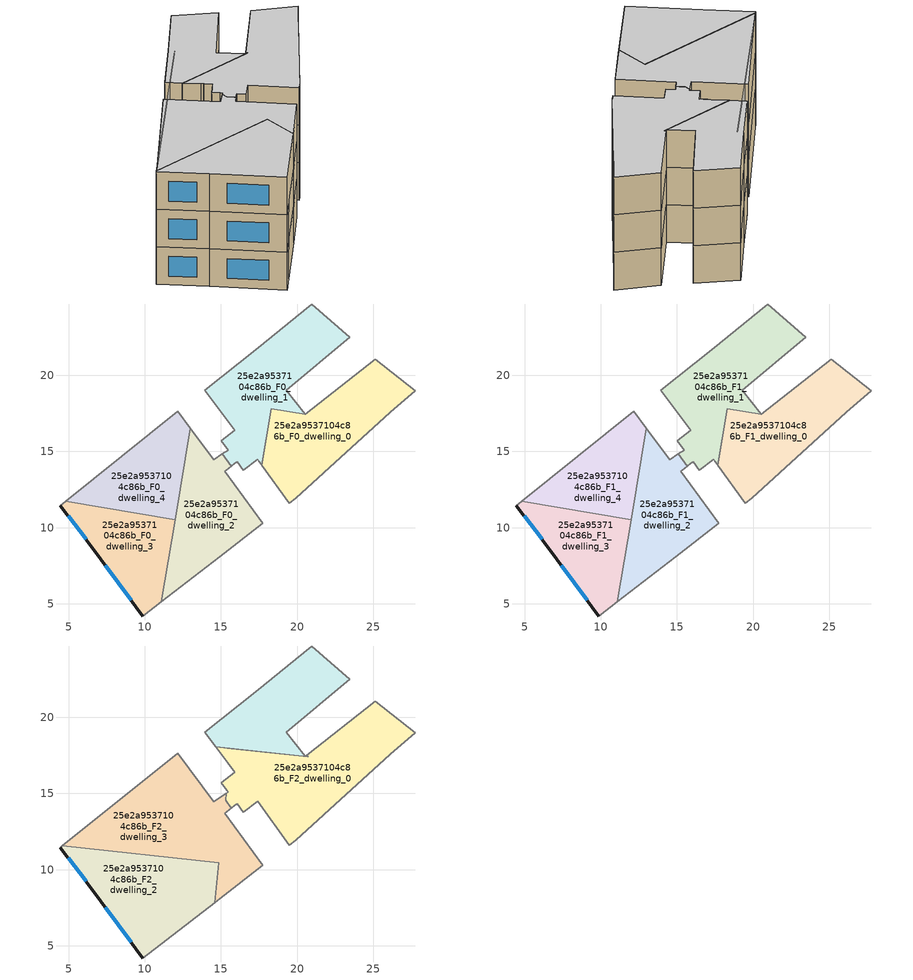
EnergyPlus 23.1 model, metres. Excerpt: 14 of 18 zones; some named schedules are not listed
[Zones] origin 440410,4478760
25e2a9537104c86b_F0_dwelling_0
 floor ground (EU_floor_Construction): 27.74,18.99 26.12,17.56 21.74,13.59 19.89,11.93 19.48,11.61 17.67,14.1 18.29,17.8 20.51,17.43 25.11,21.04 z0
 wall adiabatic (EU_wall_Construction): 18.29,17.8 17.67,14.1 19.48,11.61 19.89,11.93 21.74,13.59 26.12,17.56 27.74,18.99 25.11,21.04 20.51,17.43 z0:3
 wall to 25e2a9537104c86b_F0_dwelling_1 (EU_wall_Construction): 20.51,17.43 18.29,17.8 z0:3
25e2a9537104c86b_F0_dwelling_1
 floor ground (EU_floor_Construction): 23.45,22.49 19.27,19.01 20.51,17.43 18.29,17.8 17.68,14.12 17.67,14.1 17.67,14.11 17.49,14.36 17.4,14.48 16.46,13.77 16.05,14.33 15.91,14.22 15.68,14.04 15.09,14.84 15.47,15.09 15.03,15.7 15.9,16.4 13.92,19.02 17.28,21.68 20.96,24.67 z0
 wall adiabatic (EU_wall_Construction): 15.68,14.04 15.91,14.22 16.05,14.33 16.46,13.77 17.4,14.48 17.49,14.36 17.67,14.11 17.67,14.1 17.68,14.12 18.29,17.8 / 20.51,17.43 19.27,19.01 23.45,22.49 20.96,24.67 17.28,21.68 13.92,19.02 15.9,16.4 15.03,15.7 15.47,15.09 15.09,14.84 z0:3
 wall to 25e2a9537104c86b_F0_dwelling_2 (EU_wall_Construction): 15.09,14.84 15.68,14.04 z0:3
25e2a9537104c86b_F0_dwelling_2
 floor ground (EU_floor_Construction): 15.09,14.84 15.68,14.04 15.35,13.78 15.24,13.68 17.75,10.28 14.92,8.09 11.09,5.15 12.99,16.51 14.52,14.44 z0
 wall adiabatic (EU_wall_Construction): 15.09,14.84 14.52,14.44 12.99,16.51 / 11.09,5.15 14.92,8.09 17.75,10.28 15.24,13.68 15.35,13.78 15.68,14.04 z0:3
 wall to 25e2a9537104c86b_F0_dwelling_4 (EU_wall_Construction): 12.99,16.51 11.99,10.52 z0:3
 wall to 25e2a9537104c86b_F0_dwelling_3 (EU_wall_Construction): 11.99,10.52 11.09,5.15 z0:3
25e2a9537104c86b_F0_dwelling_3
 floor ground (EU_floor_Construction): 11.99,10.52 11.09,5.15 9.86,4.2 6.66,8.56 4.46,11.45 4.8,11.73 z0
 wall outside (EU_wall_Construction): 4.46,11.45 6.66,8.56 9.86,4.2 z0:3
 wall adiabatic (EU_wall_Construction): 9.86,4.2 11.09,5.15 / 4.8,11.73 4.46,11.45 z0:3
 wall to 25e2a9537104c86b_F0_dwelling_4 (EU_wall_Construction): 11.99,10.52 4.8,11.73 z0:3
 window (EU_Window_Construction): 7.41,7.54 9.11,5.22 / 4.97,10.77 6.15,9.23 z0.7:2.3
25e2a9537104c86b_F0_dwelling_4
 floor ground (EU_floor_Construction): 12.16,17.63 12.99,16.51 11.99,10.52 4.8,11.73 z0
 wall adiabatic (EU_wall_Construction): 12.99,16.51 12.16,17.63 4.8,11.73 z0:3
25e2a9537104c86b_F1_dwelling_0
 floor to 25e2a9537104c86b_F0_dwelling_0 (EU_floor_Construction): 27.74,18.99 26.12,17.56 21.74,13.59 19.89,11.93 19.48,11.61 17.67,14.1 18.29,17.8 20.51,17.43 25.11,21.04 z3
 wall adiabatic (EU_wall_Construction): 18.29,17.8 17.67,14.1 19.48,11.61 19.89,11.93 21.74,13.59 26.12,17.56 27.74,18.99 25.11,21.04 20.51,17.43 z3:6
 wall to 25e2a9537104c86b_F1_dwelling_1 (EU_wall_Construction): 20.51,17.43 18.29,17.8 z3:6
25e2a9537104c86b_F1_dwelling_1
 floor to 25e2a9537104c86b_F0_dwelling_1 (EU_floor_Construction): 23.45,22.49 19.27,19.01 20.51,17.43 18.29,17.8 17.68,14.12 17.67,14.1 17.67,14.11 17.49,14.36 17.4,14.48 16.46,13.77 16.05,14.33 15.91,14.22 15.68,14.04 15.09,14.84 15.47,15.09 15.03,15.7 15.9,16.4 13.92,19.02 17.28,21.68 20.96,24.67 z3
 wall adiabatic (EU_wall_Construction): 15.68,14.04 15.91,14.22 16.05,14.33 16.46,13.77 17.4,14.48 17.49,14.36 17.67,14.11 17.67,14.1 17.68,14.12 18.29,17.8 / 20.51,17.43 19.27,19.01 23.45,22.49 20.96,24.67 17.28,21.68 13.92,19.02 15.9,16.4 15.03,15.7 15.47,15.09 15.09,14.84 z3:6
 wall to 25e2a9537104c86b_F1_dwelling_2 (EU_wall_Construction): 15.09,14.84 15.68,14.04 z3:6
25e2a9537104c86b_F1_dwelling_2
 floor to 25e2a9537104c86b_F0_dwelling_2 (EU_floor_Construction): 15.09,14.84 15.68,14.04 15.35,13.78 15.24,13.68 17.75,10.28 14.92,8.09 11.09,5.15 12.99,16.51 14.52,14.44 z3
 wall adiabatic (EU_wall_Construction): 15.09,14.84 14.52,14.44 12.99,16.51 / 11.09,5.15 14.92,8.09 17.75,10.28 15.24,13.68 15.35,13.78 15.68,14.04 z3:6
 wall to 25e2a9537104c86b_F1_dwelling_4 (EU_wall_Construction): 12.99,16.51 11.99,10.52 z3:6
 wall to 25e2a9537104c86b_F1_dwelling_3 (EU_wall_Construction): 11.99,10.52 11.09,5.15 z3:6
25e2a9537104c86b_F1_dwelling_3
 floor to 25e2a9537104c86b_F0_dwelling_3 (EU_floor_Construction): 11.99,10.52 11.09,5.15 9.86,4.2 6.66,8.56 4.46,11.45 4.8,11.73 z3
 wall outside (EU_wall_Construction): 4.46,11.45 6.66,8.56 9.86,4.2 z3:6
 wall adiabatic (EU_wall_Construction): 9.86,4.2 11.09,5.15 / 4.8,11.73 4.46,11.45 z3:6
 wall to 25e2a9537104c86b_F1_dwelling_4 (EU_wall_Construction): 11.99,10.52 4.8,11.73 z3:6
 window (EU_Window_Construction): 7.41,7.54 9.11,5.22 / 4.97,10.77 6.15,9.23 z3.7:5.3
25e2a9537104c86b_F1_dwelling_4
 floor to 25e2a9537104c86b_F0_dwelling_4 (EU_floor_Construction): 12.16,17.63 12.99,16.51 11.99,10.52 4.8,11.73 z3
 wall adiabatic (EU_wall_Construction): 12.99,16.51 12.16,17.63 4.8,11.73 z3:6
25e2a9537104c86b_F2_dwelling_0
 floor to 25e2a9537104c86b_F1_dwelling_0 (EU_floor_Construction): 27.74,18.99 26.12,17.56 21.74,13.59 19.89,11.93 19.48,11.61 17.68,14.1 18.27,17.66 20.72,17.4 20.63,17.52 25.11,21.04 z6
 floor to 25e2a9537104c86b_F1_dwelling_1 (EU_floor_Construction): 18.27,17.66 17.68,14.1 17.4,14.48 16.46,13.77 16.05,14.33 15.91,14.22 15.68,14.04 15.37,14.46 15.3,14.56 15.35,15 15.35,15.01 15.47,15.09 15.03,15.7 15.9,16.4 15.54,16.88 15.52,16.9 15.51,16.92 14.66,18.05 z6
 wall adiabatic (EU_wall_Construction): 20.72,17.4 14.66,18.05 15.43,17.02 15.52,16.9 15.55,16.87 15.9,16.4 15.03,15.7 15.37,15.22 15.47,15.09 15.35,15.01 15.35,15 15.3,14.56 / 15.68,14.03 15.91,14.22 16.05,14.33 16.46,13.77 17.4,14.48 19.48,11.61 19.89,11.93 21.74,13.59 26.12,17.56 27.74,18.99 25.11,21.04 20.63,17.52 z6:9
 wall to 25e2a9537104c86b_F2_dwelling_1 (EU_wall_Construction): 20.63,17.52 20.72,17.4 z6:9
 wall to 25e2a9537104c86b_F2_dwelling_3 (EU_wall_Construction): 15.3,14.56 15.68,14.03 z6:9
 ceiling to 25e2a9537104c86b_F3_dwelling_0 (EU_floor_Construction): 26.12,17.56 27.74,18.99 25.11,21.04 20.63,17.52 20.72,17.4 14.66,18.05 15.43,17.02 15.52,16.9 15.55,16.87 15.9,16.4 15.03,15.7 15.37,15.22 15.47,15.09 15.35,15.01 15.35,15 15.3,14.56 15.68,14.03 15.91,14.22 16.05,14.33 16.46,13.77 17.4,14.48 19.48,11.61 19.89,11.93 21.74,13.59 z9
25e2a9537104c86b_F2_dwelling_1
 floor to 25e2a9537104c86b_F1_dwelling_1 (EU_floor_Construction): 23.45,22.49 19.27,19.01 20.51,17.43 18.29,17.8 18.27,17.66 15.67,17.94 14.65,18.05 13.92,19.02 17.28,21.68 20.96,24.67 z6
 floor to 25e2a9537104c86b_F1_dwelling_0 (EU_floor_Construction): 20.63,17.52 20.72,17.4 18.27,17.66 18.29,17.8 20.51,17.43 z6
 wall adiabatic (EU_wall_Construction): 20.51,17.43 19.27,19.01 23.45,22.49 20.96,24.67 17.28,21.68 13.92,19.02 14.65,18.05 15.66,17.94 / 20.51,17.43 20.63,17.52 / 15.67,17.94 20.72,17.4 z6:9
 ceiling to 25e2a9537104c86b_F3_dwelling_1 (EU_floor_Construction): 20.72,17.4 20.63,17.52 20.51,17.43 19.27,19.01 23.45,22.49 20.96,24.67 17.28,21.68 13.92,19.02 14.65,18.05 15.66,17.94 z9
25e2a9537104c86b_F2_dwelling_2
 floor to 25e2a9537104c86b_F1_dwelling_3 (EU_floor_Construction): 11.99,10.52 11.09,5.15 9.86,4.2 6.66,8.56 4.46,11.45 4.6,11.56 7.9,11.21 z6
 floor to 25e2a9537104c86b_F1_dwelling_2 (EU_floor_Construction): 14.86,10.46 14.58,7.83 11.09,5.15 12.03,10.77 z6
 floor to 25e2a9537104c86b_F1_dwelling_4 (EU_floor_Construction): 12.03,10.77 11.99,10.52 7.9,11.21 z6
 wall outside (EU_wall_Construction): 4.46,11.45 6.66,8.56 9.86,4.2 z6:9
 wall adiabatic (EU_wall_Construction): 9.86,4.2 14.58,7.83 / 4.6,11.56 4.46,11.45 z6:9
 wall to 25e2a9537104c86b_F2_dwelling_3 (EU_wall_Construction): 14.58,7.83 14.86,10.46 4.6,11.56 z6:9
 window (EU_Window_Construction): 7.41,7.54 9.11,5.22 / 4.97,10.77 6.15,9.23 z6.7:8.3
 ceiling to 25e2a9537104c86b_F3_dwelling_2 (EU_floor_Construction): 14.58,7.83 14.86,10.46 4.6,11.56 4.46,11.45 6.66,8.56 9.86,4.2 z9
25e2a9537104c86b_F2_dwelling_3
 floor to 25e2a9537104c86b_F1_dwelling_2 (EU_floor_Construction): 15.09,14.84 15.37,14.46 15.68,14.03 15.64,14 15.59,13.96 15.35,13.78 15.24,13.68 17.75,10.28 14.92,8.09 14.58,7.83 14.86,10.46 12.03,10.77 12.99,16.51 14.52,14.44 z6
 floor to 25e2a9537104c86b_F1_dwelling_4 (EU_floor_Construction): 12.16,17.63 12.99,16.51 12.03,10.77 7.9,11.21 4.8,11.73 z6
 floor to 25e2a9537104c86b_F1_dwelling_1 (EU_floor_Construction): 15.35,15.01 15.3,14.56 15.37,14.46 15.09,14.84 z6
 floor to 25e2a9537104c86b_F1_dwelling_3 (EU_floor_Construction): 7.9,11.21 4.6,11.56 4.8,11.73 z6
 wall adiabatic (EU_wall_Construction): 15.3,14.56 15.35,15.01 14.52,14.44 12.16,17.63 4.6,11.56 / 14.58,7.83 14.92,8.09 17.75,10.28 15.24,13.68 15.35,13.78 15.59,13.96 15.68,14.03 z6:9
 ceiling to 25e2a9537104c86b_F3_dwelling_3 (EU_floor_Construction): 17.75,10.28 15.24,13.68 15.35,13.78 15.59,13.96 15.68,14.03 15.3,14.56 15.35,15.01 14.52,14.44 12.16,17.63 4.6,11.56 14.86,10.46 14.58,7.83 14.92,8.09 z9
shading: 17.54,21.33 4.46,11.45 z0:9
[Building]
EU S2 Campaign: North Axis=0; Terrain=City; Solar Distribution=FullExterior
[Site:Location]
Madrid: Latitude=40.5; Longitude=-3.5; Time Zone=1; Elevation=609
[SizingPeriod:WeatherFileDays]
AnnualSizingPeriod: Begin Month=1; Begin Day of Month=1; End Month=12; End Day of Month=31; Day of Week for Start Day=Monday; Use Weather File Daylight Saving Period=No; Use Weather File Rain and Snow Indicators=No
[MATERIAL]
EU_InternalMass_Material: Roughness=MediumRough; Thickness=0.1; Conductivity=1; Density=1800; Specific Heat=900; Thermal Absorptance=0.9; Solar Absorptance=0.7; Visible Absorptance=0.7
[MATERIAL:NOMASS] Roughness=MediumRough; Thermal Absorptance=0.9; Solar Absorptance=0.7; Visible Absorptance=0.7
Name | Thermal Resistance
EU_wall_NoMass | 0.419739
EU_floor_NoMass | 0.608284
[WINDOWMATERIAL:SIMPLEGLAZINGSYSTEM]
EU_Window_SimpleGlazing: UFactor=4.8352; Solar Heat Gain Coefficient=0.85; Visible Transmittance=0.85
[CONSTRUCTION]
EU_wall_Construction: EU_wall_NoMass
EU_floor_Construction: EU_floor_NoMass
EU_InternalMass_Construction: EU_InternalMass_Material
EU_Window_Construction: EU_Window_SimpleGlazing
[ZONE] Type=1; Multiplier=1; Ceiling Height=autocalculate; Floor Area=autocalculate; Part of Total Floor Area=Yes
Name | Volume
25e2a9537104c86b_F0_dwelling_0; 25e2a9537104c86b_F1_dwelling_0 | 121.723
25e2a9537104c86b_F2_dwelling_0 | 150.433
25e2a9537104c86b_F0_dwelling_1; 25e2a9537104c86b_F1_dwelling_1 | 121.249
25e2a9537104c86b_F2_dwelling_1 | 92.3741
25e2a9537104c86b_F0_dwelling_2; 25e2a9537104c86b_F1_dwelling_2 | 101.194
25e2a9537104c86b_F2_dwelling_2 | 123.583
25e2a9537104c86b_F0_dwelling_3; 25e2a9537104c86b_F1_dwelling_3 | 86.0435
25e2a9537104c86b_F2_dwelling_3 | 149.844
25e2a9537104c86b_F0_dwelling_4; 25e2a9537104c86b_F1_dwelling_4 | 86.0369
[INTERNALMASS] Construction=EU_InternalMass_Construction
Name | Zone or ZoneList | Surface Area
25e2a9537104c86b_F0_dwelling_0_EU_InternalMass | 25e2a9537104c86b_F0_dwelling_0 | 40.5731
25e2a9537104c86b_F0_dwelling_1_EU_InternalMass | 25e2a9537104c86b_F0_dwelling_1 | 40.4164
25e2a9537104c86b_F0_dwelling_2_EU_InternalMass | 25e2a9537104c86b_F0_dwelling_2 | 33.7314
25e2a9537104c86b_F0_dwelling_3_EU_InternalMass | 25e2a9537104c86b_F0_dwelling_3 | 28.6813
25e2a9537104c86b_F0_dwelling_4_EU_InternalMass | 25e2a9537104c86b_F0_dwelling_4 | 28.6789
25e2a9537104c86b_F1_dwelling_0_EU_InternalMass | 25e2a9537104c86b_F1_dwelling_0 | 40.5731
25e2a9537104c86b_F1_dwelling_1_EU_InternalMass | 25e2a9537104c86b_F1_dwelling_1 | 40.4164
25e2a9537104c86b_F1_dwelling_2_EU_InternalMass | 25e2a9537104c86b_F1_dwelling_2 | 33.7314
25e2a9537104c86b_F1_dwelling_3_EU_InternalMass | 25e2a9537104c86b_F1_dwelling_3 | 28.6813
25e2a9537104c86b_F1_dwelling_4_EU_InternalMass | 25e2a9537104c86b_F1_dwelling_4 | 28.6789
25e2a9537104c86b_F2_dwelling_0_EU_InternalMass | 25e2a9537104c86b_F2_dwelling_0 | 50.1439
25e2a9537104c86b_F2_dwelling_1_EU_InternalMass | 25e2a9537104c86b_F2_dwelling_1 | 30.796
25e2a9537104c86b_F2_dwelling_2_EU_InternalMass | 25e2a9537104c86b_F2_dwelling_2 | 41.1945
25e2a9537104c86b_F2_dwelling_3_EU_InternalMass | 25e2a9537104c86b_F2_dwelling_3 | 49.9477
[OTHEREQUIPMENT] Fuel Type=Electricity; Design Level Calculation Method=Watts/Area; Power per Zone Floor Area=1; Fraction Latent=0; Fraction Radiant=0; Fraction Lost=0; Carbon Dioxide Generation Rate=0; EndUse Subcategory=EU_Step8_InternalGains
Name | Zone or ZoneList or Space or SpaceList | Schedule
EU_Step8_InternalGain_25e2a9537104c86b_F0_dwelling_0_f000 | 25e2a9537104c86b_F0_dwelling_0 | EU_Step8_GainSchedule_25e2a9537104c86b_F0_dwelling_0_f000
EU_Step8_InternalGain_25e2a9537104c86b_F0_dwelling_1_f000 | 25e2a9537104c86b_F0_dwelling_1 | EU_Step8_GainSchedule_25e2a9537104c86b_F0_dwelling_1_f000
EU_Step8_InternalGain_25e2a9537104c86b_F0_dwelling_2_f000 | 25e2a9537104c86b_F0_dwelling_2 | EU_Step8_GainSchedule_25e2a9537104c86b_F0_dwelling_2_f000
EU_Step8_InternalGain_25e2a9537104c86b_F0_dwelling_3_f000 | 25e2a9537104c86b_F0_dwelling_3 | EU_Step8_GainSchedule_25e2a9537104c86b_F0_dwelling_3_f000
EU_Step8_InternalGain_25e2a9537104c86b_F0_dwelling_4_f000 | 25e2a9537104c86b_F0_dwelling_4 | EU_Step8_GainSchedule_25e2a9537104c86b_F0_dwelling_4_f000
EU_Step8_InternalGain_25e2a9537104c86b_F1_dwelling_0_f000 | 25e2a9537104c86b_F1_dwelling_0 | EU_Step8_GainSchedule_25e2a9537104c86b_F1_dwelling_0_f000
EU_Step8_InternalGain_25e2a9537104c86b_F1_dwelling_1_f000 | 25e2a9537104c86b_F1_dwelling_1 | EU_Step8_GainSchedule_25e2a9537104c86b_F1_dwelling_1_f000
EU_Step8_InternalGain_25e2a9537104c86b_F1_dwelling_2_f000 | 25e2a9537104c86b_F1_dwelling_2 | EU_Step8_GainSchedule_25e2a9537104c86b_F1_dwelling_2_f000
EU_Step8_InternalGain_25e2a9537104c86b_F1_dwelling_3_f000 | 25e2a9537104c86b_F1_dwelling_3 | EU_Step8_GainSchedule_25e2a9537104c86b_F1_dwelling_3_f000
EU_Step8_InternalGain_25e2a9537104c86b_F1_dwelling_4_f000 | 25e2a9537104c86b_F1_dwelling_4 | EU_Step8_GainSchedule_25e2a9537104c86b_F1_dwelling_4_f000
EU_Step8_InternalGain_25e2a9537104c86b_F2_dwelling_0_f000 | 25e2a9537104c86b_F2_dwelling_0 | EU_Step8_GainSchedule_25e2a9537104c86b_F2_dwelling_0_f000
EU_Step8_InternalGain_25e2a9537104c86b_F2_dwelling_1_f000 | 25e2a9537104c86b_F2_dwelling_1 | EU_Step8_GainSchedule_25e2a9537104c86b_F2_dwelling_1_f000
EU_Step8_InternalGain_25e2a9537104c86b_F2_dwelling_2_f000 | 25e2a9537104c86b_F2_dwelling_2 | EU_Step8_GainSchedule_25e2a9537104c86b_F2_dwelling_2_f000
EU_Step8_InternalGain_25e2a9537104c86b_F2_dwelling_3_f000 | 25e2a9537104c86b_F2_dwelling_3 | EU_Step8_GainSchedule_25e2a9537104c86b_F2_dwelling_3_f000
[ZONEVENTILATION:DESIGNFLOWRATE] Schedule=EU_AlwaysOn; Design Flow Rate Calculation Method=AirChanges/Hour; Air Changes per Hour=0.703302; Ventilation Type=Natural; Fan Pressure Rise=0; Fan Total Efficiency=1; Constant Term Coefficient=1; Temperature Term Coefficient=0; Velocity Term Coefficient=0; Velocity Squared Term Coefficient=0; Minimum Indoor Temperature=-100; Maximum Indoor Temperature=100; Delta Temperature=-100; Minimum Outdoor Temperature=-100; Maximum Outdoor Temperature=100; Maximum Wind Speed=40
Name | Zone or ZoneList or Space or SpaceList
EU_ConstantAir_25e2a9537104c86b_F0_dwelling_0 | 25e2a9537104c86b_F0_dwelling_0
EU_ConstantAir_25e2a9537104c86b_F0_dwelling_1 | 25e2a9537104c86b_F0_dwelling_1
EU_ConstantAir_25e2a9537104c86b_F0_dwelling_2 | 25e2a9537104c86b_F0_dwelling_2
EU_ConstantAir_25e2a9537104c86b_F0_dwelling_3 | 25e2a9537104c86b_F0_dwelling_3
EU_ConstantAir_25e2a9537104c86b_F0_dwelling_4 | 25e2a9537104c86b_F0_dwelling_4
EU_ConstantAir_25e2a9537104c86b_F1_dwelling_0 | 25e2a9537104c86b_F1_dwelling_0
EU_ConstantAir_25e2a9537104c86b_F1_dwelling_1 | 25e2a9537104c86b_F1_dwelling_1
EU_ConstantAir_25e2a9537104c86b_F1_dwelling_2 | 25e2a9537104c86b_F1_dwelling_2
EU_ConstantAir_25e2a9537104c86b_F1_dwelling_3 | 25e2a9537104c86b_F1_dwelling_3
EU_ConstantAir_25e2a9537104c86b_F1_dwelling_4 | 25e2a9537104c86b_F1_dwelling_4
EU_ConstantAir_25e2a9537104c86b_F2_dwelling_0 | 25e2a9537104c86b_F2_dwelling_0
EU_ConstantAir_25e2a9537104c86b_F2_dwelling_1 | 25e2a9537104c86b_F2_dwelling_1
EU_ConstantAir_25e2a9537104c86b_F2_dwelling_2 | 25e2a9537104c86b_F2_dwelling_2
EU_ConstantAir_25e2a9537104c86b_F2_dwelling_3 | 25e2a9537104c86b_F2_dwelling_3
[HVACTEMPLATE:THERMOSTAT] Constant Heating Setpoint=20; Constant Cooling Setpoint=50
EU_HeatOnly_25e2a9537104c86b_F0_dwelling_0; EU_HeatOnly_25e2a9537104c86b_F0_dwelling_1; EU_HeatOnly_25e2a9537104c86b_F0_dwelling_2; EU_HeatOnly_25e2a9537104c86b_F0_dwelling_3; EU_HeatOnly_25e2a9537104c86b_F0_dwelling_4; EU_HeatOnly_25e2a9537104c86b_F1_dwelling_0; EU_HeatOnly_25e2a9537104c86b_F1_dwelling_1; EU_HeatOnly_25e2a9537104c86b_F1_dwelling_2; EU_HeatOnly_25e2a9537104c86b_F1_dwelling_3; EU_HeatOnly_25e2a9537104c86b_F1_dwelling_4; EU_HeatOnly_25e2a9537104c86b_F2_dwelling_0; EU_HeatOnly_25e2a9537104c86b_F2_dwelling_1; EU_HeatOnly_25e2a9537104c86b_F2_dwelling_2; EU_HeatOnly_25e2a9537104c86b_F2_dwelling_3; EU_HeatOnly_25e2a9537104c86b_F3_dwelling_0; EU_HeatOnly_25e2a9537104c86b_F3_dwelling_1; EU_HeatOnly_25e2a9537104c86b_F3_dwelling_2; EU_HeatOnly_25e2a9537104c86b_F3_dwelling_3
[HVACTEMPLATE:ZONE:IDEALLOADSAIRSYSTEM] System Availability Schedule=EU_AlwaysOn; Maximum Heating Supply Air Temperature=50; Minimum Cooling Supply Air Temperature=13; Maximum Heating Supply Air Humidity Ratio=0.0156; Minimum Cooling Supply Air Humidity Ratio=0.0077; Heating Limit=NoLimit; Cooling Limit=NoLimit; Heating Availability Schedule=EU_AlwaysOn; Cooling Availability Schedule=EU_CoolingOff; Dehumidification Control Type=ConstantSensibleHeatRatio; Cooling Sensible Heat Ratio=0.7; Dehumidification Setpoint=60; Humidification Control Type=None; Humidification Setpoint=30; Outdoor Air Method=None; Outdoor Air Flow Rate per Person=0.00944; Outdoor Air Flow Rate per Zone Floor Area=0; Outdoor Air Flow Rate per Zone=0; Demand Controlled Ventilation Type=None; Outdoor Air Economizer Type=NoEconomizer; Heat Recovery Type=None; Sensible Heat Recovery Effectiveness=0.7; Latent Heat Recovery Effectiveness=0.65
Name | Template Thermostat
25e2a9537104c86b_F0_dwelling_0 | EU_HeatOnly_25e2a9537104c86b_F0_dwelling_0
25e2a9537104c86b_F0_dwelling_1 | EU_HeatOnly_25e2a9537104c86b_F0_dwelling_1
25e2a9537104c86b_F0_dwelling_2 | EU_HeatOnly_25e2a9537104c86b_F0_dwelling_2
25e2a9537104c86b_F0_dwelling_3 | EU_HeatOnly_25e2a9537104c86b_F0_dwelling_3
25e2a9537104c86b_F0_dwelling_4 | EU_HeatOnly_25e2a9537104c86b_F0_dwelling_4
25e2a9537104c86b_F1_dwelling_0 | EU_HeatOnly_25e2a9537104c86b_F1_dwelling_0
25e2a9537104c86b_F1_dwelling_1 | EU_HeatOnly_25e2a9537104c86b_F1_dwelling_1
25e2a9537104c86b_F1_dwelling_2 | EU_HeatOnly_25e2a9537104c86b_F1_dwelling_2
25e2a9537104c86b_F1_dwelling_3 | EU_HeatOnly_25e2a9537104c86b_F1_dwelling_3
